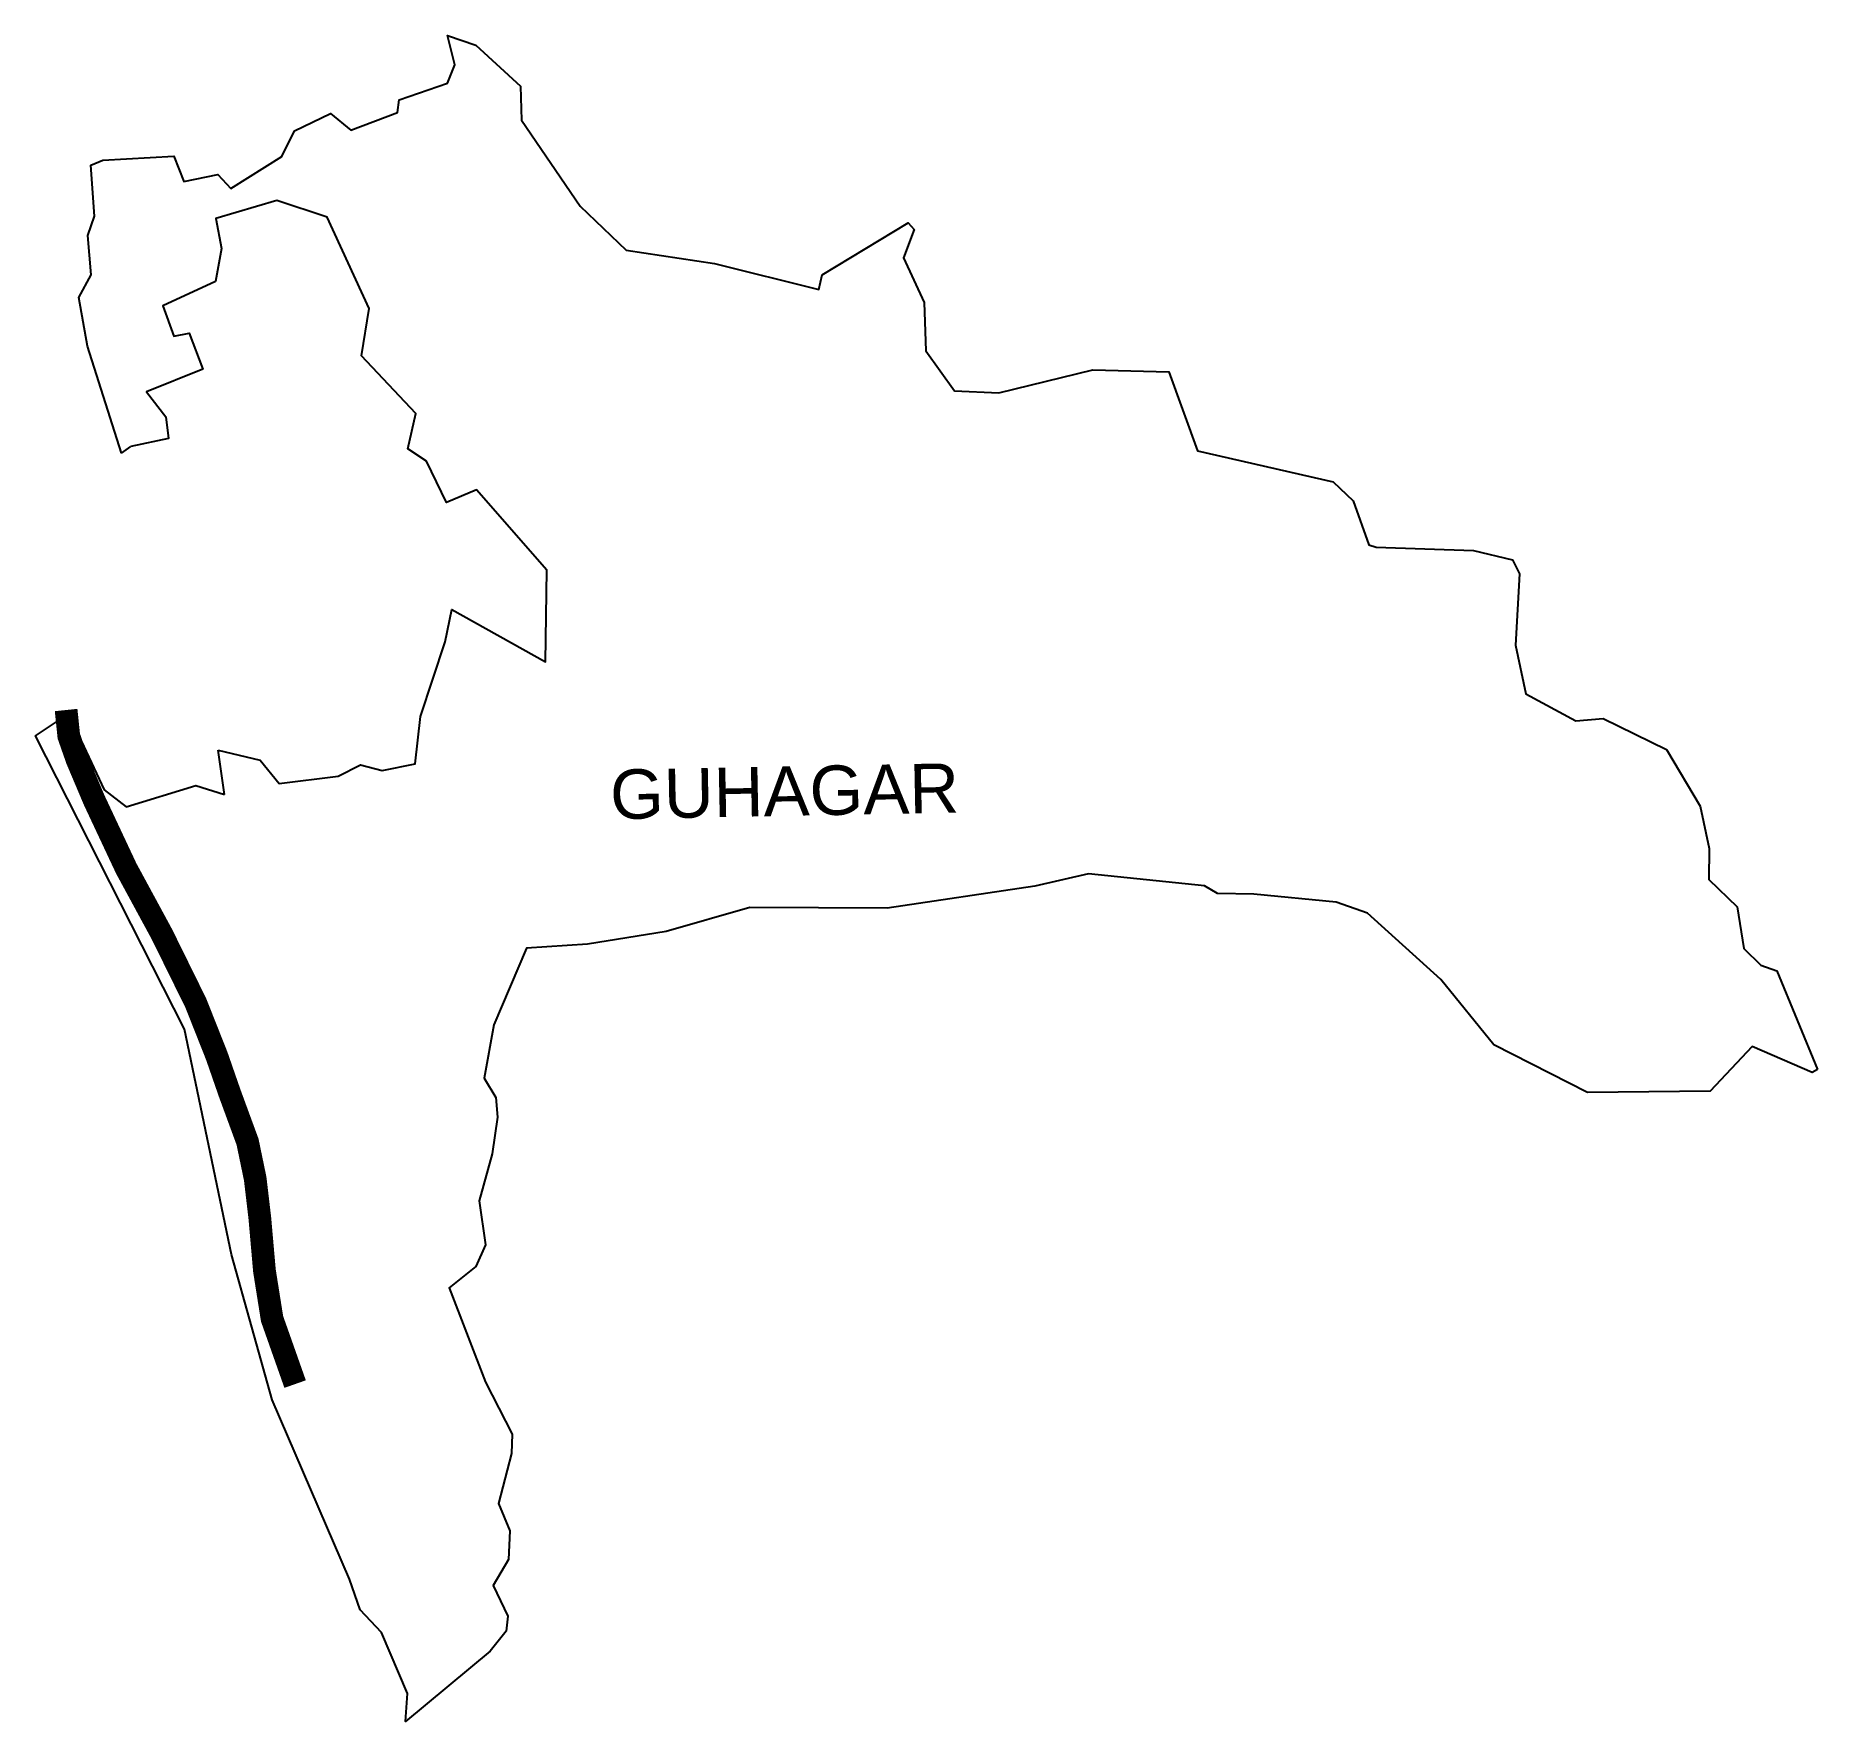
# Model space of a CAD drawing. Header units: metres. Extents: x 307214 to 311136, y 1932391 to 1936100.
import ezdxf

# ---------------------------------------------------------------- set-up
doc = ezdxf.new("R2010")
doc.units = ezdxf.units.M
for name, color, linetype in [('NATURALLY PROTECTED', 3, 'Continuous'), ('village', 3, 'Continuous'), ('VILLAGE NAME', 250, 'Continuous')]:
    doc.layers.add(name, color=color, linetype=linetype)
doc.styles.get("Standard").update_dxf_attribs({"font": 'calibri.ttf'})

msp = doc.modelspace()

# ---------------------------------------------------------------- linework, layer by layer
at = {"layer": 'NATURALLY PROTECTED', "color": 116, "true_color": 0x136734, "const_width": 50, "flags": 128}
msp.add_lwpolyline([(307281.5, 1934616.4), (307287.4, 1934559), (307305.7, 1934506.9), (307343.5, 1934417.6), (307413.7, 1934268), (307492.6, 1934122.5), (307567, 1933971.5), (307613, 1933855.4), (307641.7, 1933772.8), (307680.8, 1933666.3), (307697.6, 1933585.4), (307707.8, 1933498.7), (307718, 1933382.5), (307734.8, 1933276.8), (307785.5, 1933133.3)], dxfattribs=at)
at = {"layer": 'village', "flags": 128}
for points in [[(307403.2, 1935181.7), (307423.6, 1935196.3)], [(307629.9, 1934430.4), (307616.1, 1934528.1)]]:
    msp.add_lwpolyline(points, dxfattribs=at)
at = {"layer": 'village', "color": 3, "true_color": 0x00ff00}
for points in [[(307403.2, 1935181.7, 0), (307328.9, 1935417.1, 0), (307309.7, 1935524, 0), (307336.4, 1935573.8, 0), (307329, 1935660.7, 0), (307344.3, 1935702.8, 0), (307336.2, 1935814.9, 0), (307362.4, 1935826.4, 0), (307518.3, 1935834.7, 0), (307540.5, 1935778.9, 0), (307615.2, 1935794.6, 0), (307643.7, 1935763.9, 0), (307756.6, 1935834, 0), (307784, 1935890.9, 0), (307863.3, 1935929.1, 0), (307908.3, 1935891.9, 0), (308010.6, 1935931.2, 0), (308014.6, 1935958.6, 0), (308121.1, 1935995.8, 0), (308137.3, 1936036.3, 0), (308120.5, 1936100.2, 0), (308183.4, 1936079.3, 0), (308281.3, 1935989.3, 0), (308283.8, 1935914.1, 0), (308412.8, 1935724.8, 0), (308514.2, 1935627.9, 0), (308708.2, 1935598.7, 0), (308938.3, 1935541.8, 0), (308945.4, 1935574, 0), (309134.9, 1935688.4, 0), (309147.7, 1935673.9, 0), (309124, 1935611.4, 0), (309169.9, 1935513.1, 0), (309173.3, 1935406.9, 0), (309236.6, 1935318.7, 0), (309334.1, 1935314.6, 0), (309541.1, 1935365.2, 0), (309708.6, 1935360.4, 0), (309771.2, 1935186.5, 0), (310069.9, 1935118.7, 0), (310114, 1935076.6, 0), (310148.5, 1934979.6, 0), (310164.7, 1934974.4, 0), (310378.9, 1934967.7, 0), (310464.8, 1934947.1, 0), (310479.8, 1934916, 0), (310471.3, 1934759.2, 0), (310493.8, 1934652.3, 0), (310604, 1934592.6, 0), (310664.5, 1934597.6, 0), (310803.7, 1934529.8, 0), (310877.4, 1934405.2, 0), (310897.7, 1934312, 0), (310896.9, 1934243.6, 0), (310958.7, 1934183.3, 0), (310973.5, 1934092, 0), (311011.2, 1934054.9, 0), (311046.4, 1934042.8, 0), (311135.5, 1933825.5, 0)], [(307616.1, 1934528.1, 0), (307708.2, 1934505.9, 0), (307750.2, 1934455, 0), (307879.9, 1934470.5, 0), (307929.6, 1934496, 0), (307977.1, 1934483.2, 0), (308049.7, 1934497.7, 0), (308061.3, 1934602.4, 0), (308115.8, 1934766.3, 0), (308130.7, 1934837.8, 0), (308336.2, 1934722.3, 0), (308339.7, 1934924, 0), (308184.9, 1935100.7, 0), (308118.4, 1935073, 0), (308074.3, 1935163.8, 0), (308033.2, 1935190.7, 0), (308051.4, 1935268.6, 0), (307931.8, 1935395.7, 0), (307948.3, 1935499.7, 0), (307856.1, 1935700.6, 0), (307745.3, 1935737.8, 0), (307610.9, 1935698.1, 0), (307623.2, 1935631.8, 0), (307610.2, 1935559.3, 0), (307494.7, 1935506, 0), (307518.9, 1935438.9, 0), (307552.6, 1935445.4, 0), (307582.5, 1935366.6, 0), (307458.7, 1935316.4, 0), (307501, 1935261.4, 0), (307507.1, 1935213.6, 0), (307423.6, 1935196.3, 0)], [(311135.5, 1933825.5, 0), (311124, 1933818.6, 0), (310991.7, 1933876.3, 0), (310899.4, 1933777.9, 0), (310629.4, 1933774.9, 0), (310423.4, 1933879.4, 0), (310306.9, 1934023.7, 0), (310145.3, 1934169.7, 0), (310076.7, 1934193.3, 0), (309895, 1934211.2, 0), (309815.6, 1934212.5, 0), (309786.6, 1934229.7, 0), (309531.2, 1934255.9, 0), (309413.2, 1934228.8, 0), (309088.7, 1934180.6, 0), (308786.1, 1934181.7, 0), (308601.8, 1934128.9, 0), (308428.9, 1934101.2, 0), (308294.5, 1934092.2, 0), (308222.6, 1933924, 0), (308201.6, 1933806.7, 0), (308227.2, 1933763.6, 0), (308231.2, 1933720.4, 0), (308219.4, 1933639.9, 0), (308190.6, 1933536.8, 0), (308204.4, 1933439.5, 0), (308183, 1933392.2, 0), (308124.6, 1933345.2, 0), (308204.6, 1933137.9, 0), (308263.4, 1933023.3, 0), (308261.9, 1932980.5, 0), (308232.7, 1932870.5, 0), (308257.8, 1932810.8, 0), (308255.4, 1932747.5, 0), (308221.3, 1932690.4, 0), (308253.5, 1932622.7, 0), (308249.6, 1932589.8, 0), (308214.6, 1932545.5, 0), (308028.6, 1932391.3, 0), (308032.9, 1932452.8, 0), (307975.5, 1932586.8, 0), (307928.5, 1932636.7, 0), (307904.8, 1932704, 0), (307735.2, 1933099, 0), (307645.7, 1933418.5, 0), (307542.3, 1933914.5, 0), (307214.4, 1934559.9, 0), (307287, 1934607.9, 0), (307365.4, 1934441, 0), (307413.6, 1934403.3, 0), (307566.9, 1934450, 0), (307629.9, 1934430.4, 0)]]:
    msp.add_polyline3d(points, dxfattribs=at)

# ---------------------------------------------------------------- texts
at = {"layer": 'VILLAGE NAME', "insert": (308477.6, 1934484.8), "char_height": 108.748, "attachment_point": 1, "rotation": 1.1028}
msp.add_mtext_dynamic_manual_height_columns('{\\fArial|b0|i0|c0|p34;GUHAGAR}', width=1571.314, gutter_width=543.7, heights=[0], dxfattribs=at)

doc.saveas('drawing.dxf')
